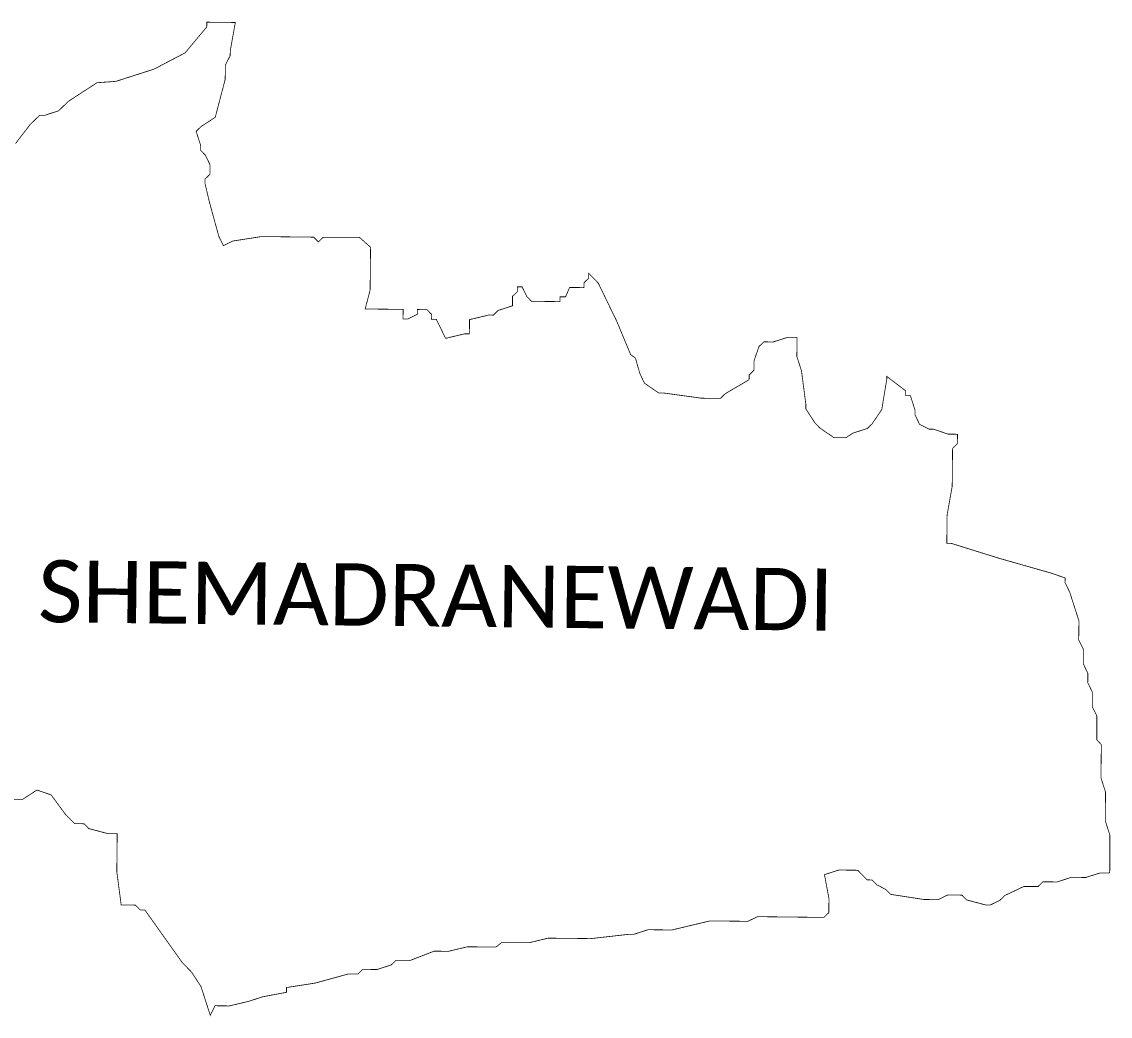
# Model space of a CAD drawing. Header units: metres. Extents: x 334872 to 339711, y 1780086 to 1782798.
# Drawn here: x 336890 to 339711, y 1780222 to 1782798 of the extents above; entities that cross this region are included whole.
import ezdxf

# ---------------------------------------------------------------- set-up
doc = ezdxf.new("R2010")
doc.units = ezdxf.units.M
doc.layers.add('VILLAGE NAME', color=250, linetype='Continuous')

msp = doc.modelspace()

# ---------------------------------------------------------------- linework, layer by layer
at = {"color": 6, "const_width": 2}
msp.add_lwpolyline([(336873.9, 1782482.4), (336911.4, 1782531.3), (336936.3, 1782555.6), (336948.6, 1782555.4), (336985.6, 1782567.4), (337010.5, 1782591.7), (337084.9, 1782640.1), (337134.2, 1782643.7), (337233, 1782675.4), (337313.5, 1782717.6), (337369.6, 1782784.7), (337369.7, 1782797), (337443.6, 1782796.2), (337430.4, 1782722.5), (337430.3, 1782710.2), (337417.7, 1782685.7), (337417.3, 1782648.8), (337391.6, 1782550.6), (337354.5, 1782526.4), (337342, 1782514.2), (337353.9, 1782477.2), (337353.8, 1782464.9), (337365.9, 1782452.4), (337378, 1782427.7), (337378, 1782403.1), (337365.3, 1782390.9), (337365.1, 1782378.6), (337376.9, 1782329.2), (337400.6, 1782242.8), (337412.7, 1782218), (337437.4, 1782230.1), (337511.4, 1782241.6), (337646.7, 1782240.1), (337658.9, 1782227.7), (337671.4, 1782239.8), (337765.1, 1782239.8), (337794.1, 1782213.9), (337792.9, 1782103.1), (337780.1, 1782054), (337878.6, 1782053), (337878.3, 1782028.3), (337890.6, 1782028.2), (337915.4, 1782040.2), (337915.4, 1782052.6), (337940.1, 1782052.3), (337952.3, 1782039.8), (337952.1, 1782027.5), (337964.4, 1782027.4), (337988.5, 1781977.9), (338037.9, 1781989.7), (338050.2, 1781989.5), (338050.6, 1782026.5), (338099.9, 1782038.2), (338112.3, 1782038.1), (338124.7, 1782050.3), (338161.8, 1782062.2), (338162, 1782086.8), (338174.5, 1782098.9), (338174.6, 1782111.3), (338186.9, 1782111.3), (338198.9, 1782086.4), (338211.1, 1782073.9), (338285, 1782073.1), (338285.1, 1782085.4), (338299.3, 1782085.4), (338310, 1782109.8), (338346.9, 1782109.4), (338347.1, 1782121.7), (338359.5, 1782133.8), (338359.6, 1782146.2), (338384, 1782121.3), (338432.1, 1782022.3), (338468.1, 1781935.7), (338480.3, 1781927.3), (338492.2, 1781886.2), (338504.2, 1781861.5), (338540.9, 1781836.4), (338553.2, 1781836.4), (338651.5, 1781822.9), (338700.7, 1781822.4), (338713.2, 1781834.6), (338775.1, 1781870.8), (338775.3, 1781883.1), (338787.7, 1781895.3), (338788, 1781919.9), (338800.7, 1781956.7), (338813.1, 1781968.9), (338837.7, 1781968.6), (338874.8, 1781980.5), (338899.4, 1781980.3), (338898.8, 1781931), (338910.8, 1781894), (338922.1, 1781807.7), (338922, 1781795.4), (338946.2, 1781758.2), (338958.4, 1781745.7), (338995, 1781720.7), (339025.8, 1781720.4), (339044.4, 1781732.5), (339081.5, 1781744.4), (339093.9, 1781756.6), (339118.9, 1781793.2), (339132.1, 1781873.1), (339132.1, 1781879.2), (339181, 1781841.8), (339180.9, 1781829.5), (339193.2, 1781829.3), (339205, 1781792.3), (339204.9, 1781780), (339217, 1781755.2), (339241.4, 1781742.7), (339253.8, 1781742.5), (339290.5, 1781729.8), (339315.2, 1781729.5), (339314.9, 1781704.9), (339302.4, 1781692.7), (339301.4, 1781594.3), (339288.3, 1781520.6), (339287.4, 1781446.7), (339299.7, 1781446.6), (339422.4, 1781408.3), (339557.4, 1781369.9), (339594.2, 1781357.2), (339594, 1781344.9), (339606.1, 1781320.2), (339629.9, 1781246), (339629.4, 1781196.8), (339641.4, 1781172.1), (339641, 1781135.2), (339653, 1781110.4), (339652.8, 1781085.8), (339664.8, 1781061.1), (339664.4, 1781024.1), (339676.4, 1780999.4), (339676.4, 1780937.8), (339687.9, 1780925.4), (339687, 1780839.2), (339698.9, 1780802.2), (339698.1, 1780728.3), (339710, 1780691.3), (339710, 1780599.4), (339708.9, 1780592.8), (339684.3, 1780592.8), (339647.3, 1780581.2), (339610.3, 1780581.6), (339573.3, 1780569.7), (339536.4, 1780570.1), (339523.9, 1780557.9), (339487, 1780557.9), (339437.5, 1780534.3), (339425, 1780522.1), (339400.3, 1780510), (339388.4, 1780510), (339338.9, 1780523), (339326.7, 1780535.5), (339289.8, 1780535.9), (339265.1, 1780523.8), (339228.1, 1780524.2), (339142.1, 1780537.5), (339129.9, 1780549.9), (339105.5, 1780562.5), (339093.3, 1780574.9), (339081, 1780575.1), (339056.6, 1780600), (339007.4, 1780600.5), (338970.4, 1780588.6), (338982, 1780526.9), (338981.6, 1780490), (338969.1, 1780477.8), (338796.9, 1780479.7), (338772.1, 1780467.7), (338673.6, 1780468.7), (338574.9, 1780445.2), (338513.4, 1780445.9), (338476.3, 1780434), (338464, 1780434.1), (338365.4, 1780422.9), (338254.7, 1780424.1), (338205.3, 1780412.3), (338133.2, 1780412.3), (338119, 1780400.9), (338045.1, 1780401.7), (337995.8, 1780390), (337958.9, 1780390.4), (337897.1, 1780366.4), (337860.2, 1780366.8), (337847.7, 1780354.7), (337810.6, 1780342.8), (337773.7, 1780343.2), (337761.3, 1780331), (337736.7, 1780331.3), (337650.3, 1780307.6), (337576.3, 1780296.1), (337576.1, 1780283.8), (337514.5, 1780272.1), (337477.4, 1780260.2), (337428, 1780248.5), (337391.1, 1780248.9), (337378.6, 1780224.4), (337354.7, 1780298.5), (337330.5, 1780335.7), (337306.2, 1780360.6), (337209.2, 1780497), (337196.9, 1780497.2), (337184.7, 1780509.6), (337147.8, 1780510), (337136.4, 1780596.3), (337137.5, 1780694.8), (337112.9, 1780695), (337063.8, 1780707.9), (337051.6, 1780720.3), (337027, 1780720.6), (337002.7, 1780745.5), (336966.3, 1780795.1), (336929.5, 1780807.8), (336892.3, 1780783.6), (336867.7, 1780783.9)], dxfattribs=at)

# ---------------------------------------------------------------- texts
at = {"layer": 'VILLAGE NAME', "insert": (336933.3, 1781403.8), "char_height": 161.109, "attachment_point": 1, "rotation": 359.3742}
msp.add_mtext_dynamic_manual_height_columns('{\\fCalibri|b0|i0|c0|p34;SHEMADRANEWADI}', width=1589.786, gutter_width=805.5, heights=[0], dxfattribs=at)

doc.saveas('drawing.dxf')
